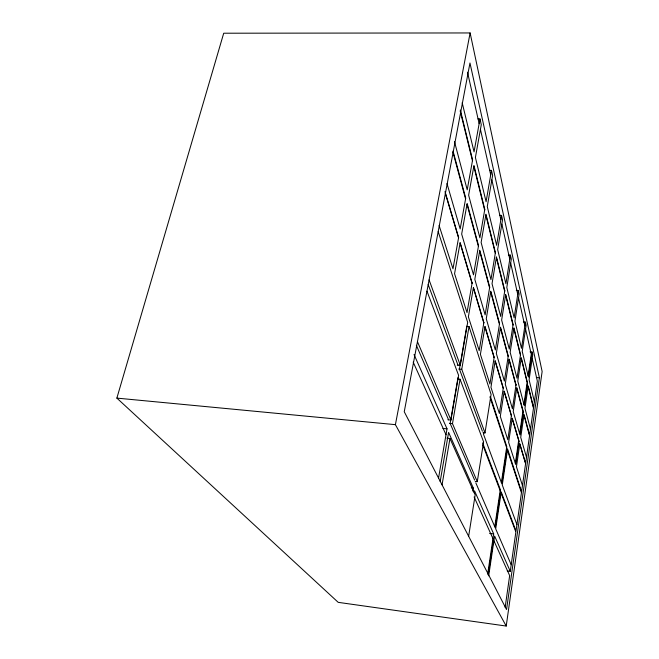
<?xml version="1.0" encoding="UTF-8"?>
<svg xmlns="http://www.w3.org/2000/svg" width="659" height="659" viewBox="0 0 659 659"><rect width="100%" height="100%" fill="white"/><g stroke="black" fill="none" stroke-linecap="round" stroke-linejoin="round"><path stroke-width="0.99" d="M505.14 607.359L509.662 575.595L493.921 540.767M507.216 570.908L510.272 571.295L515.865 531.978L501.054 493.006M539.408 377.78L506.549 609.575L404.247 411.735L469.966 62.984L539.408 377.78L536.335 377.533M506.219 626.05L542.135 371.519L470.114 32.95L223.714 33.214L116.865 398.11L338.215 602.351L506.219 626.05L395.408 424.66L470.114 32.95M530.05 351.865L532.101 352.021L528.444 377.08L522.225 351.321L526.121 325.266L525.412 322.127L523.37 321.987M515.33 463.302L518.674 440.401L512.183 418.539M519.654 433.696L522.925 411.274L516.705 388.242M523.93 404.404L527.134 382.434L521.178 358.298M528.114 375.712L531.261 354.196L525.561 328.998M487.685 573.923L493.682 533.93L474.529 490.79L474.208 492.808M494.761 526.689L500.321 489.588L482.643 442.897M501.375 482.569L506.771 446.58L490.42 396.693M525.412 322.127L521.491 348.298L514.943 321.18L519.127 293.996L518.345 290.495L516.285 290.372M488.187 574.87L493.451 539.713L474.118 496.952M488.681 575.834L494.621 536.055L510.272 571.295M518.345 290.495L514.135 317.811L506.804 287.489L511.318 259.078L510.445 255.157L508.394 255.049M472.849 491.136L473.327 488.088L448.598 432.378L440.171 481.581M510.445 255.157L505.898 283.708L497.652 249.58L502.545 219.834L501.557 215.419L499.506 215.328M483.83 432.213L483.508 434.232L501.82 483.772L507.035 448.894L489.917 396.842M468.64 536.261L475.18 494.917L449.957 438.474L446.893 438.177M475.238 481.441L477.281 481.663L483.582 441.843L460.056 379.213L458.013 379.049M482.948 432.732L484.999 432.922L491.087 394.436L469.035 326.551L466.984 326.411M501.557 215.419L496.622 245.305L487.273 206.596L492.611 175.409L491.49 170.384L489.439 170.319M466.794 326.131L459.438 369.106L482.396 431.217M447.881 419.758L450.945 420.038L458.598 375.333L426.974 291.146M457.239 365.102L460.311 365.341L467.668 322.35L438.186 231.622M442.057 484.851L449.957 438.474M477.281 481.663L452.486 423.646L460.056 379.213M484.999 432.922L461.753 369.287L469.035 326.551M438.499 478.352L447.024 428.828L414.025 354.509M491.49 170.384L486.095 201.736L475.403 157.468L481.276 124.708L479.991 118.95L477.932 118.908M479.991 118.95L474.052 151.883L462.181 102.722M458.672 369.04L461.753 369.287M449.413 423.358L452.486 423.646M442.93 428.441L447.024 428.828M116.865 398.11L395.408 424.66M471.284 487.866L473.327 488.088M489.604 533.444L493.682 533.93M413.185 362.112L446.003 434.734M416.34 345.25L448.573 419.824M474.612 480.065L450.13 423.424L457.964 377.714L458.689 379.625M475.798 482.808L495.23 527.777L500.609 491.836L482.825 445.031M511.203 564.73L495.7 528.856L501.219 491.944L516.005 531.006L521.45 492.743L507.455 450.171M417.452 341.675L450.945 420.038M428.177 284.54L457.98 365.16M516.92 524.613L502.257 484.958L507.611 449.141L521.59 491.795L525.585 463.681L519.762 444.051M429.091 279.902L460.311 365.341M439.116 225.535L452.98 268.798L458.631 237.471L445.006 191.555M522.472 485.576L516.45 466.803L519.811 443.721L525.635 463.368L529.556 435.805L523.971 415.121M445.22 193.029L458.549 237.915M460.064 243.014L472.05 283.378M473.36 287.794L483.797 322.935M484.942 326.806L494.11 357.672M495.123 361.083L503.237 388.415M504.143 391.446L511.376 415.821M446.991 183.548L460.171 228.92L465.724 198.12L453.03 151.059M526.5 457.272L520.725 437.395L524.053 414.495L529.638 435.204L533.485 408.185L528.131 386.471M452.906 152.072L465.567 198.952M467.009 204.282L478.401 246.45M479.653 251.071L489.588 287.859M490.683 291.912L499.431 324.286M500.395 327.869L508.155 356.577M509.012 359.756L515.939 385.391M454.446 141.52L467.215 189.825L472.602 159.939L460.303 109.987M530.495 429.231L524.959 408.3L528.221 385.869L533.568 407.6L537.34 381.108L532.208 358.414M460.196 111.033L472.454 160.747M473.821 166.282L484.645 210.163M485.831 214.982L495.296 253.336M496.334 257.562L504.67 291.369M505.593 295.108L512.999 325.134M513.822 328.47L520.445 355.308M534.4 401.743L529.103 379.79L532.727 354.839L532.101 352.021M467.511 72.193L479.142 123.653M480.436 129.378L490.716 174.866M491.845 179.866L500.848 219.686M501.845 224.085L509.794 259.242M510.676 263.139L517.743 294.408M518.526 297.884L524.852 325.875M519.086 441.299L515.709 464.48L508.624 442.37L512.232 418.193L519.086 441.299M523.37 411.933L520.017 434.94L513.221 411.562L516.804 387.599L523.37 411.933M527.554 383.176L524.276 405.705L517.776 381.116L521.277 357.664L527.554 383.176M511.425 415.475L507.792 439.767L500.305 416.414L504.193 391.092L511.425 415.475M516.038 384.741L512.43 408.819L505.264 384.148L509.119 359.081L516.038 384.741M520.544 354.674L517.01 378.225L510.157 352.301L513.929 327.803L520.544 354.674M503.295 388.052L499.365 413.506L490.963 387.278L495.181 360.704L503.295 388.052M508.254 355.893L504.374 381.083L496.334 353.43L500.511 327.152L508.254 355.893M513.106 324.467L509.308 349.081L501.639 320.06L505.708 294.416L513.106 324.467M494.168 357.293L489.917 384.008L480.411 354.361L485.008 326.403L494.168 357.293M499.547 323.569L495.337 349.978L486.268 318.758L490.807 291.171L499.547 323.569M504.786 290.668L500.683 316.435L492.034 283.716L496.458 256.837L504.786 290.668M483.863 322.539L479.217 350.637L468.384 316.847L473.434 287.382L483.863 322.539M489.711 287.11L485.131 314.845L474.809 279.325L479.785 250.288L489.711 287.11M495.411 252.603L490.947 279.622L481.128 242.454L485.963 214.216L495.411 252.603M472.124 282.958L467.025 312.588L454.562 273.716L460.147 242.578L472.124 282.958M478.541 245.659L473.516 274.852L461.671 234.069L467.157 203.45L478.541 245.659M484.777 209.397L479.892 237.784L468.64 195.196L473.969 165.475L484.777 209.397"/></g></svg>
